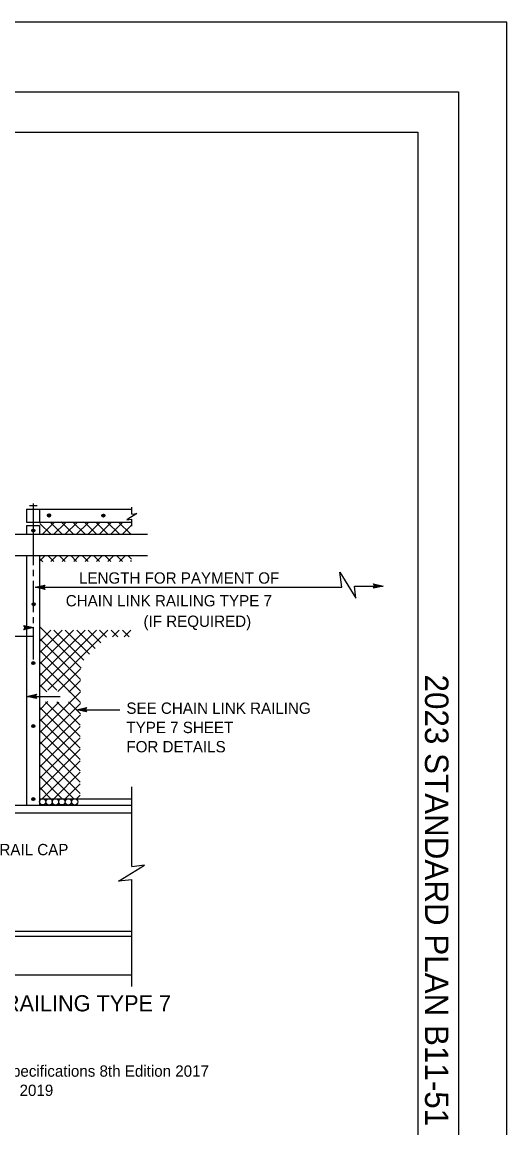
# Model space of a CAD drawing. Extents: x -893 to 867, y -474 to 712.
# Drawn here: x 567 to 867, y 29 to 712 of the extents above; entities that cross this region are included whole.
import ezdxf

# ---------------------------------------------------------------- set-up
doc = ezdxf.new("R2010")
doc.units = 0
for name, color, linetype in [('214 Text and Titles', 7, 'Continuous'), ('56 Stage 3 Anno', 7, 'Continuous'), ('57 Undefined', 7, 'Continuous'), ('60 Nongeo Data', 7, 'Continuous'), ('border_PLOTTING-ELEMENTS', 7, 'Continuous'), ('border_rw_22x34_Cut_Lines', 7, 'Continuous'), ('border_SHEET', 7, 'Continuous'), ('border_WITHIN-BORDER-anno', 7, 'Continuous')]:
    doc.layers.add(name, color=color, linetype=linetype)

msp = doc.modelspace()

# ---------------------------------------------------------------- linework, layer by layer
at = {"layer": '56 Stage 3 Anno'}
for p, q in [((571.35, 413.15), (576.21, 413.15)), ((574.98, 362.69), (580.98, 364.02)), ((580.98, 361.34), (574.98, 362.69)), ((574.98, 362.69), (574.98, 362.69)), ((580.76, 361.7), (576.36, 362.68)), ((576.37, 362.69), (580.74, 363.66)), ((577.74, 362.68), (580.57, 363.31)), ((580.53, 362.06), (577.74, 362.68)), ((579.12, 362.68), (580.33, 362.95)), ((580.35, 362.41), (579.12, 362.68)), ((580.98, 364.02), (580.18, 362.69)), ((580.18, 362.69), (580.98, 361.34)), ((580.98, 364.02), (580.98, 364.02)), ((784.86, 363.41), (784.06, 364.75)), ((784.06, 364.75), (784.06, 364.75)), ((784.06, 364.75), (790.06, 363.41)), ((790.06, 363.41), (784.06, 362.08)), ((784.06, 362.08), (784.86, 363.41)), ((784.28, 364.39), (788.68, 363.41)), ((788.67, 363.4), (784.3, 362.44)), ((787.3, 363.41), (784.48, 362.78)), ((784.51, 364.03), (787.3, 363.41)), ((784.69, 363.68), (785.92, 363.41)), ((785.92, 363.41), (784.71, 363.14)), ((790.06, 363.41), (790.06, 363.41)), ((580.98, 361.34), (580.98, 361.34)), ((784.06, 362.08), (784.06, 362.08)), ((568.8, 337.74), (568, 339.08)), ((568, 339.08), (568, 339.08)), ((568, 339.08), (574, 337.74)), ((574, 337.74), (568, 336.41)), ((568, 336.41), (568.8, 337.74)), ((568, 336.41), (568, 336.41)), ((568.21, 338.72), (572.62, 337.74)), ((572.61, 337.73), (568.23, 336.76)), ((571.23, 337.74), (568.41, 337.11)), ((568.45, 338.36), (571.23, 337.74)), ((568.62, 338.01), (569.85, 337.74)), ((569.85, 337.74), (568.64, 337.47)), ((574, 337.74), (574, 337.74)), ((164.51, 332.51), (573.79, 332.51)), ((569.7, 295.19), (575.7, 296.52)), ((569.7, 295.19), (590.27, 295.19)), ((575.7, 293.85), (569.7, 295.19)), ((569.7, 295.19), (569.7, 295.19)), ((575.49, 294.21), (571.08, 295.19)), ((571.09, 295.19), (575.47, 296.16)), ((572.47, 295.19), (575.29, 295.81)), ((575.25, 294.57), (572.47, 295.19)), ((573.85, 295.19), (575.06, 295.46)), ((575.08, 294.91), (573.85, 295.19)), ((575.7, 296.52), (574.9, 295.19)), ((574.9, 295.19), (575.7, 293.85)), ((575.7, 296.52), (575.7, 296.52)), ((575.7, 293.85), (575.7, 293.85)), ((600.62, 286.92), (606.62, 288.25)), ((602.01, 286.92), (606.39, 287.89)), ((603.38, 286.91), (606.21, 287.54)), ((604.76, 286.91), (605.97, 287.18)), ((606.62, 288.25), (605.82, 286.92)), ((606.62, 288.25), (606.62, 288.25)), ((606.62, 285.58), (600.62, 286.92)), ((600.62, 286.92), (600.62, 286.92)), ((606.4, 285.93), (602, 286.92)), ((606.17, 286.29), (603.38, 286.91)), ((605.99, 286.64), (604.76, 286.91)), ((605.82, 286.92), (606.62, 285.58)), ((606.62, 285.58), (606.62, 285.58))]:
    msp.add_line(p, q, dxfattribs=at)
msp.add_lwpolyline([(764.4, 362.68), (763.24, 371.94), (773.24, 355.94), (772.3, 363.44)], dxfattribs=at)
at = {"layer": '57 Undefined'}
for p, q in [((575.27, 362.68), (764.4, 362.68)), ((772.4, 363.41), (790.06, 363.41)), ((600.62, 286.92), (627.33, 286.92))]:
    msp.add_line(p, q, dxfattribs=at)
for points in [[(573.9, 376.33), (573.9, 414.41)], [(573.9, 369.53), (573.9, 373.41)], [(573.9, 347.17), (573.9, 366.61)], [(573.9, 340.37), (573.9, 344.26)], [(573.9, 318.02), (573.9, 337.45)]]:
    msp.add_lwpolyline(points, dxfattribs=at)
at = {"layer": '60 Nongeo Data'}
for p, q in [((569.56, 410.89), (634.56, 410.89)), ((569.56, 410.89), (569.56, 402.89)), ((577.56, 410.89), (577.56, 402.89)), ((634.68, 407.82), (634.68, 412.08)), ((634.68, 400.46), (634.68, 404.72)), ((569.56, 402.89), (634.56, 402.89)), ((569.56, 400.89), (577.56, 400.89)), ((569.56, 400.89), (569.56, 395.43)), ((577.56, 400.71), (577.73, 400.89)), ((577.56, 400.89), (577.56, 395.43)), ((584.56, 395.43), (577.84, 402.15)), ((579.34, 395.43), (586.6, 402.68)), ((591.63, 395.43), (584.47, 402.59)), ((586.41, 395.43), (593.56, 402.57)), ((598.7, 395.43), (591.05, 403.08)), ((593.49, 395.43), (600.84, 402.79)), ((605.77, 395.43), (598.28, 402.92)), ((600.56, 395.43), (607.91, 402.79)), ((612.84, 395.43), (605.35, 402.92)), ((607.63, 395.43), (615.04, 402.84)), ((619.91, 395.43), (612.48, 402.86)), ((614.7, 395.43), (622.16, 402.89)), ((626.98, 395.43), (619.49, 402.92)), ((621.77, 395.43), (629.18, 402.84)), ((634.06, 395.43), (626.51, 402.98)), ((628.84, 395.43), (634.45, 401.04)), ((550.86, 395.43), (644.43, 395.43)), ((553.58, 382.25), (644.43, 382.25)), ((569.56, 382.14), (569.56, 228.04)), ((577.56, 378.72), (580.97, 382.14)), ((577.56, 382.14), (577.56, 228.04)), ((579.57, 378.42), (577.56, 380.44)), ((586.4, 378.67), (582.93, 382.14)), ((584.57, 378.67), (588.05, 382.14)), ((593.47, 378.67), (590, 382.14)), ((591.65, 378.67), (595.12, 382.14)), ((600.54, 378.67), (597.07, 382.14)), ((598.72, 378.67), (602.19, 382.14)), ((607.61, 378.67), (604.14, 382.14)), ((605.79, 378.67), (609.26, 382.14)), ((614.68, 378.67), (611.21, 382.14)), ((612.86, 378.67), (616.33, 382.14)), ((621.75, 378.67), (618.28, 382.14)), ((619.93, 378.67), (623.4, 382.14)), ((628.82, 378.67), (625.35, 382.14)), ((627, 378.67), (630.47, 382.14)), ((634.56, 380), (632.42, 382.14)), ((634.07, 378.67), (634.56, 379.15)), ((577.56, 322.15), (591.57, 336.17)), ((577.56, 315.08), (598.65, 336.17)), ((577.56, 308.01), (605.72, 336.17)), ((577.56, 300.94), (612.79, 336.17)), ((577.56, 329.22), (584.5, 336.17)), ((603.3, 312.64), (577.93, 338.01)), ((582.81, 299.12), (619.86, 336.17)), ((604.97, 317.67), (586.47, 336.17)), ((608.48, 321.23), (593.54, 336.17)), ((611.98, 324.8), (600.61, 336.17)), ((615.49, 328.36), (607.68, 336.17)), ((619, 331.92), (614.75, 336.17)), ((625.98, 332.01), (621.82, 336.17)), ((622.77, 332.01), (626.93, 336.17)), ((633.06, 332.01), (628.89, 336.17)), ((629.84, 332.01), (634, 336.17)), ((602.9, 305.59), (577.56, 330.94)), ((602.88, 298.54), (577.56, 323.87)), ((602.86, 291.49), (577.56, 316.8)), ((588.32, 298.97), (577.56, 309.73)), ((589, 298.24), (602.93, 312.16)), ((582.11, 298.1), (577.56, 302.65)), ((595.63, 297.8), (602.9, 305.07)), ((577.56, 272.65), (602.88, 297.98)), ((577.56, 286.8), (582.84, 292.08)), ((577.56, 279.72), (589.57, 291.74)), ((577.56, 265.58), (602.86, 290.89)), ((602.77, 263.29), (577.56, 288.51)), ((602.8, 270.34), (581.22, 291.92)), ((602.82, 277.39), (588.32, 291.89)), ((602.84, 284.44), (595.47, 291.81)), ((577.56, 258.51), (602.84, 283.79)), ((602.75, 256.25), (577.56, 281.44)), ((577.56, 251.44), (602.82, 276.7)), ((602.73, 249.2), (577.56, 274.37)), ((577.56, 244.37), (602.79, 269.61)), ((602.71, 242.15), (577.56, 267.3)), ((577.56, 237.3), (602.77, 262.51)), ((602.69, 235.1), (577.56, 260.23)), ((598.72, 232), (577.56, 253.16)), ((579.33, 232), (602.75, 255.42)), ((591.65, 232), (577.56, 246.09)), ((586.4, 232), (602.73, 248.33)), ((593.47, 232), (602.71, 241.23)), ((634.56, 239.31), (634.56, 190.01)), ((584.58, 232), (577.56, 239.02)), ((600.54, 232), (602.68, 234.14)), ((257.56, 228.04), (578.49, 228.04)), ((577.56, 232), (634.56, 232)), ((577.56, 228.04), (634.56, 228.04)), ((257.56, 223.2), (634.56, 223.2)), ((634.56, 182.01), (634.56, 115.89)), ((257.56, 150.04), (634.56, 150.04)), ((257.56, 147.04), (634.56, 147.04)), ((173.49, 123.04), (634.56, 123.04))]:
    msp.add_line(p, q, dxfattribs=at)
for points in [[(634.68, 407.82), (637.78, 408.21), (631.58, 404.33), (634.68, 404.72)], [(634.62, 181.93), (626.52, 180.92), (642.52, 190.92), (634.62, 189.93)]]:
    msp.add_lwpolyline(points, dxfattribs=at)
for centre, radius in [((583.49, 407.21), 0.923), ((583.49, 406.96), 0.923), ((583.49, 407.21), 0.812), ((583.49, 406.96), 0.812), ((583.49, 407.21), 0.701), ((583.49, 406.96), 0.701), ((583.49, 407.21), 0.59), ((583.49, 406.96), 0.59), ((583.49, 407.21), 0.48), ((583.49, 406.96), 0.48), ((583.49, 407.21), 0.369), ((583.49, 406.96), 0.369), ((583.49, 407.21), 0.258), ((583.49, 406.96), 0.258), ((583.49, 407.21), 0.111), ((583.49, 406.96), 0.111), ((617.06, 406.96), 0.923), ((617.06, 406.96), 0.812), ((617.06, 406.96), 0.701), ((617.06, 406.96), 0.59), ((617.06, 406.96), 0.48), ((617.06, 406.96), 0.369), ((617.06, 406.96), 0.258), ((617.06, 406.96), 0.111), ((573.76, 397.73), 0.923), ((573.76, 397.73), 0.812), ((573.76, 397.73), 0.701), ((573.76, 397.73), 0.59), ((573.76, 397.73), 0.48), ((573.76, 397.73), 0.369), ((573.76, 397.73), 0.258), ((573.76, 397.73), 0.111), ((574.01, 352.19), 0.923), ((574.01, 352.19), 0.812), ((574.01, 352.19), 0.701), ((574.01, 352.19), 0.59), ((574.01, 352.19), 0.48), ((574.01, 352.19), 0.369), ((574.01, 352.19), 0.258), ((574.01, 352.19), 0.111), ((573.76, 315.79), 0.923), ((573.76, 315.79), 0.812), ((573.76, 315.79), 0.701), ((573.76, 315.79), 0.59), ((573.76, 315.79), 0.48), ((573.76, 315.79), 0.369), ((573.76, 315.79), 0.258), ((573.76, 315.79), 0.111), ((573.76, 276.83), 0.923), ((573.76, 276.83), 0.812), ((573.76, 276.83), 0.701), ((573.76, 276.83), 0.59), ((573.76, 276.83), 0.48), ((573.76, 276.83), 0.369), ((573.76, 276.83), 0.258), ((573.76, 276.83), 0.111), ((573.76, 231.71), 0.923), ((573.76, 231.71), 0.812), ((573.76, 231.71), 0.701), ((573.76, 231.71), 0.59), ((573.76, 231.71), 0.48), ((573.76, 231.71), 0.369), ((573.76, 231.71), 0.258), ((573.76, 231.71), 0.111), ((579.56, 230.08), 1.98), ((583.54, 230.02), 1.98), ((587.45, 230.02), 1.98), ((591.42, 230.08), 1.98), ((595.4, 230.02), 1.98), ((599.31, 230.02), 1.98)]:
    msp.add_circle(centre, radius, dxfattribs=at)
at = {"layer": 'border_PLOTTING-ELEMENTS'}
for points in [[(-893.45, -474.04), (866.55, -474.04), (866.55, 711.96), (-893.45, 711.96)], [(-893.45, -474.04), (866.55, -474.04), (866.55, 711.96), (-893.45, 711.96)], [(-863.45, 668.96), (836.55, 668.96), (836.55, -431.04), (-863.45, -431.04)]]:
    msp.add_lwpolyline(points, close=True, dxfattribs=at)
at = {"layer": 'border_rw_22x34_Cut_Lines'}
msp.add_lwpolyline([(-863.45, 668.96), (836.55, 668.96), (836.55, -431.04), (-863.45, -431.04)], close=True, dxfattribs=at)
at = {"layer": 'border_SHEET'}
for p, q in [((-813.45, 643.96), (811.55, 643.96)), ((811.55, 643.96), (811.55, -406.04))]:
    msp.add_line(p, q, dxfattribs=at)

# ---------------------------------------------------------------- texts
at = {"layer": '214 Text and Titles'}
for s, p in [('AASHTO LRFD Bridge Design Specifications 8th Edition 2017', (424.8, 60.14)), ('with California Amendments April 2019', (424.8, 48.24))]:
    msp.add_text(s, height=7.0001, dxfattribs=at).set_placement(p)
at = {"layer": '57 Undefined'}
for s, height, p in [('LENGTH FOR PAYMENT OF', 7, (602.01, 364.89)), ('CHAIN LINK RAILING TYPE 7', 7, (593.84, 350.85)), ('(IF REQUIRED)', 7, (641.89, 338.15)), ('SEE CHAIN LINK RAILING', 7, (631.32, 284.43)), ('TYPE 7 SHEET', 7, (631.32, 272.53)), ('FOR DETAILS', 7, (631.32, 260.63)), ('RAIL CAP', 7, (552.8, 197.03)), ('CHAIN LINK RAILING TYPE 7', 10, (476.84, 100.54))]:
    msp.add_text(s, height=height, dxfattribs=at).set_placement(p)
at = {"layer": 'border_WITHIN-BORDER-anno'}
msp.add_text('2023 STANDARD PLAN B11-51', height=14.5, rotation=270, dxfattribs=at).set_placement((815.92, 308.72))

doc.saveas('drawing.dxf')
